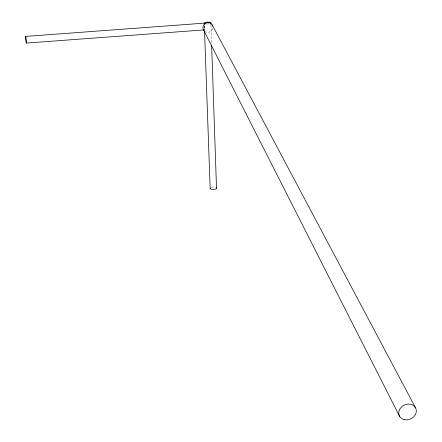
<?xml version="1.0" encoding="UTF-8"?>
<svg xmlns="http://www.w3.org/2000/svg" width="442" height="442" viewBox="0 0 442 442"><rect width="100%" height="100%" fill="white"/><g stroke="black" fill="none" stroke-linecap="round" stroke-linejoin="round"><path stroke-width="0.33" stroke-dasharray="2.21 1.66" d="M204.353 25.791L204.513 30.166M210.961 25.1L211.569 43.007M212.657 28.642A5.028 4.801 -31.8 0 1 209.066 32.144L207.779 32.332A5.028 4.801 -31.8 0 1 205.315 31.73M208.889 23.851A3.343 0.934 -2.1 0 1 206.326 23.945M211.348 187.397A3.199 1.193 -2 0 1 215.237 187.259M204.613 29.868A3.365 0.42 85.9 0 1 204.37 29.393M204.248 28.852A3.365 0.42 85.9 0 1 203.961 26.465M204.729 25.686A3.365 0.42 85.9 0 1 204.718 29.769"/><path stroke-width="0.66" d="M204.513 24.166A3.365 0.42 85.9 0 0 204.149 23.155L25.686 36.399L26.271 43.084L203.928 29.918M26.271 43.084L25.691 36.299M212.248 24.962L415.463 407.657M203.535 29.99L399.618 416.353M204.552 31.299L210.165 188.541M210.889 23.034L210.933 24.415M211.635 45.073L216.508 188.314M204.303 30.979A5.028 4.801 -31.8 0 1 205.502 23.304A5.028 4.801 -31.8 0 1 212.713 26.122M205.569 23.851A3.343 0.934 -2.1 0 1 204.9 22.57A3.343 0.934 -2.1 0 1 209.574 22.227A3.343 0.934 -2.1 0 1 210.248 23.509M216.265 187.712A3.199 1.193 -2 0 1 213.795 189.447A3.199 1.193 -2 0 1 210.154 188.231M404.629 419.745A9.044 7.647 -25.4 0 0 416.187 409.519A9.044 7.647 -25.4 0 0 401.789 406.706A9.044 7.647 -25.4 0 0 404.629 419.745"/></g></svg>
